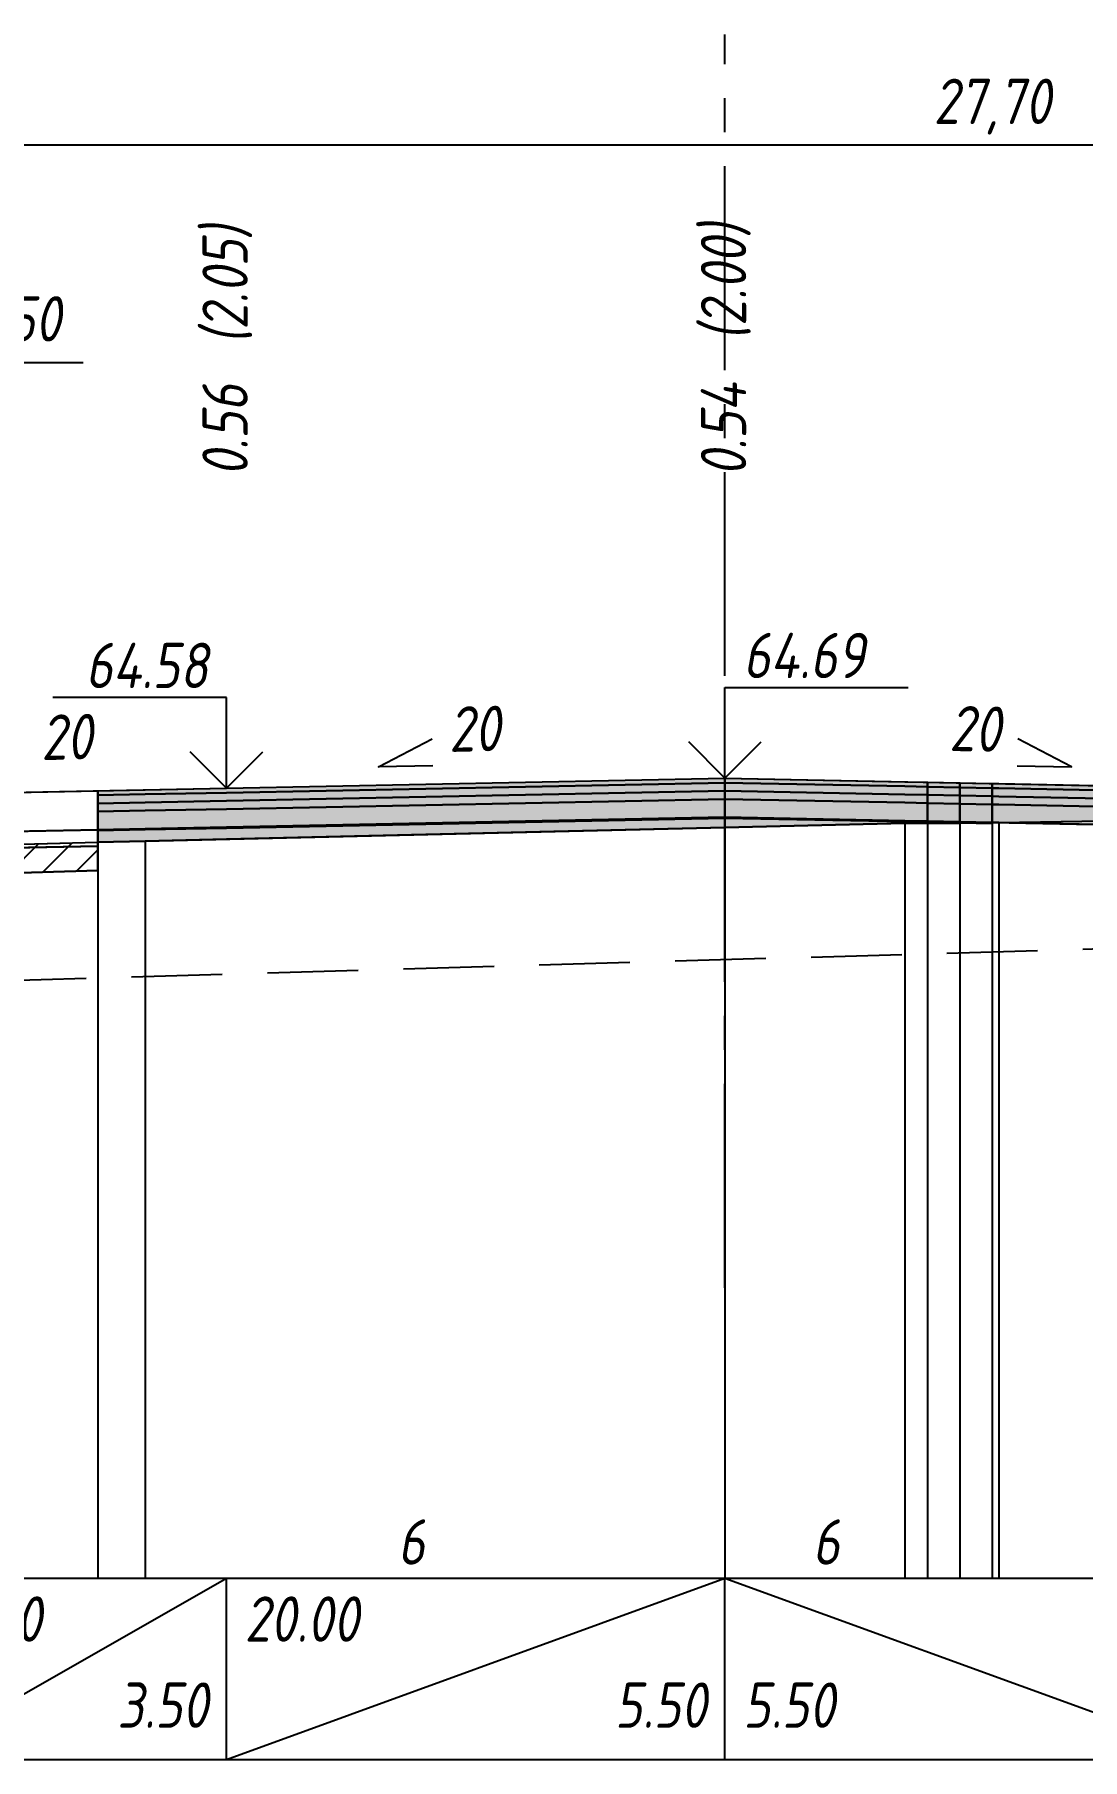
# Model space of a CAD drawing. Extents: x -717 to 1451, y -133302 to 233.
# Drawn here: x 154.7 to 212.6, y -130138 to -130042.8 of the extents above; entities that cross this region are included whole.
import ezdxf
from ezdxf.enums import TextEntityAlignment as Align

# ---------------------------------------------------------------- set-up
doc = ezdxf.new("R2010")
doc.units = 0
doc.linetypes.add('осевая2', pattern=[1.125, 0.75, -0.125, 0.125, -0.125])
doc.linetypes.add('штриховая', pattern=[0.75, 0.5, -0.25])
for name, color, linetype in [('Интерполированный поперечник', 2, 'Continuous'), ('Код_514', 1, 'Continuous'), ('Контур_0', 7, 'Continuous'), ('Контур_2660', 7, 'Continuous'), ('Контур_400', 7, 'Continuous'), ('Контур_508', 7, 'Continuous'), ('Контур_512', 7, 'Continuous'), ('Контур_513', 7, 'Continuous'), ('Красный поперечник', 1, 'Continuous'), ('Объём_2501', 7, 'Continuous'), ('Объём_2650', 7, 'Continuous'), ('Объём_2660', 7, 'Continuous'), ('Объём_2753', 7, 'Continuous'), ('Ось', 1, 'осевая2'), ('Откосы', 7, 'Continuous'), ('Отметки покрытия', 7, 'Continuous'), ('Рабочие отметки', 7, 'Continuous'), ('Рабочие отметки доп.', 7, 'Continuous'), ('Слои выравнивания', 7, 'Continuous'), ('Таблица', 7, 'Continuous'), ('Уклоны проезжей части', 7, 'Continuous'), ('Черный поперечник', 3, 'Continuous')]:
    doc.layers.add(name, color=color, linetype=linetype)
for name, color, linetype, true_color in [('Контур_2540', 2, 'Continuous', 0xffff00), ('Контур_2570', 7, 'Continuous', 0x80ff00), ('Контур_2725', 7, 'Continuous', 0x323232), ('Контур_2760', 7, 'Continuous', 0x323232), ('Контур_2761', 7, 'Continuous', 0x323232), ('Контур_2762', 7, 'Continuous', 0x323232), ('Контур_2763', 7, 'Continuous', 0x323232), ('Контур_2764', 7, 'Continuous', 0x323232), ('Контур_2765', 7, 'Continuous', 0x323232), ('Контур_402', 7, 'Continuous', 0xff6464), ('Объём_2520', 7, 'Continuous', 0x80ffff), ('Объём_2540', 2, 'Continuous', 0xffff00), ('Объём_2563', 7, 'Continuous', 0xff8000), ('Объём_2600', 7, 'Continuous', 0x808000), ('Объём_2746', 2, 'Continuous', 0xffff00)]:
    doc.layers.add(name, color=color, linetype=linetype, true_color=true_color)
doc.styles.get("Standard").update_dxf_attribs({"font": 'txt', "height": 2.5})
doc.styles.add('М', font='romand.shx', dxfattribs={"width": 0.8, "oblique": 10, "height": 2.5})
doc.dimstyles.new('ISO-25', dxfattribs={"dimtxt": 2.5, "dimasz": 2.5, "dimexe": 1.25, "dimexo": 0.625, "dimtad": 1, "dimtxsty": 'Standard', "dimcen": 2.5, "dimadec": 0, "dimazin": 0, "dimtfac": 1, "dimtmove": 0, "dimatfit": 3, "dimfxl": 1, "dimarcsym": 0})

# ---------------------------------------------------------------- blocks, each defined once
blk = doc.blocks.new('_Oblique')
at = {"color": 0, "linetype": 'ByBlock', "lineweight": -2}
blk.add_line((-0.5, -0.5), (0.5, 0.5), dxfattribs=at)
blk = doc.blocks.new('*D4048')
at = {"color": 0, "lineweight": -2, "transparency": 16777216}
for p, q in [((145.329, -130084.248), (145.329, -130059.673)), ((147.829, -130084.198), (147.829, -130059.673)), ((145.329, -130060.923), (147.829, -130060.923)), ((147.829, -130060.923), (157.428, -130060.923))]:
    blk.add_line(p, q, dxfattribs=at)
at = {"layer": 'Defpoints', "color": 0, "transparency": 16777216}
for p in [(147.829, -130060.923), (145.329, -130084.873), (147.829, -130084.823)]:
    blk.add_point(p, dxfattribs=at)
at = {"color": 0, "lineweight": -2, "transparency": 16777216, "rotation": 180}
blk.add_blockref('_Oblique', (145.329, -130060.923), dxfattribs=at)
at = {"color": 0, "lineweight": -2, "transparency": 16777216}
blk.add_blockref('_Oblique', (147.829, -130060.923), dxfattribs=at)
at = {"color": 0, "transparency": 16777216, "insert": (153.667, -130058.81), "char_height": 2.5, "width": 9.16667, "attachment_point": 5, "style": 'М'}
blk.add_mtext('0,50', dxfattribs=at)
blk = doc.blocks.new('*D4052')
at = {"color": 0, "lineweight": -2, "transparency": 16777216}
for p, q in [((138.329, -130084.528), (138.329, -130047.673)), ((276.829, -130085.328), (276.829, -130047.673)), ((138.329, -130048.923), (276.829, -130048.923))]:
    blk.add_line(p, q, dxfattribs=at)
at = {"layer": 'Defpoints', "color": 0, "transparency": 16777216}
for p in [(276.829, -130048.923), (138.329, -130085.153), (276.829, -130085.953)]:
    blk.add_point(p, dxfattribs=at)
at = {"color": 0, "lineweight": -2, "transparency": 16777216, "rotation": 180}
blk.add_blockref('_Oblique', (138.329, -130048.923), dxfattribs=at)
at = {"color": 0, "lineweight": -2, "transparency": 16777216}
blk.add_blockref('_Oblique', (276.829, -130048.923), dxfattribs=at)
at = {"color": 0, "transparency": 16777216, "insert": (207.579, -130046.81), "char_height": 2.5, "width": 12.08333, "attachment_point": 5, "style": 'М'}
blk.add_mtext('27,70', dxfattribs=at)

msp = doc.modelspace()

# ---------------------------------------------------------------- hatches: boundary and pattern name
at = {"layer": 'Объём_2600'}
h = msp.add_hatch(dxfattribs=at)
h.set_pattern_fill('ANSI31', color=6, scale=0.4)
h.paths.add_polyline_path([(142.925, -130087.8), (158.232, -130087.399), (158.232, -130088.949), (140.538, -130089.48), (141.195, -130089.166), (142.158, -130088.572), (142.158, -130087.822)])
h.paths.add_polyline_path([(255.772, -130085.791), (256.279, -130085.792), (273.419, -130086.789), (294.508, -130087.339), (295.828, -130087.76), (297.122, -130088.592), (300.416, -130090.732), (285.852, -130091.156), (285.138, -130090.68), (238.341, -130089.276), (238.341, -130085.809), (255.772, -130085.041)])
at = {"layer": 'Слои выравнивания'}
for color, points in [(2, [(158.232, -130084.553), (160.842, -130084.501), (165.329, -130084.411), (192.829, -130083.861), (192.829, -130084.111), (165.329, -130084.661), (160.842, -130084.751), (158.232, -130084.803)]), (3, [(158.232, -130084.803), (160.842, -130084.751), (165.329, -130084.661), (192.829, -130084.111), (192.829, -130084.561), (165.329, -130085.111), (160.842, -130085.201), (158.232, -130085.253)]), (4, [(158.232, -130085.253), (160.842, -130085.201), (165.329, -130085.111), (192.829, -130084.561), (192.829, -130085.011), (165.329, -130085.561), (160.842, -130085.651), (158.232, -130085.703)]), (2, [(192.829, -130083.861), (202.76, -130084.059), (203.995, -130084.084), (203.995, -130084.334), (202.76, -130084.309), (192.829, -130084.111)]), (3, [(192.829, -130084.111), (202.76, -130084.309), (203.995, -130084.334), (203.995, -130084.784), (202.76, -130084.759), (192.829, -130084.561)]), (4, [(192.829, -130084.561), (202.76, -130084.759), (203.995, -130084.784), (203.995, -130085.234), (202.76, -130085.209), (192.829, -130085.011)]), (2, [(203.995, -130084.084), (205.787, -130084.12), (205.787, -130084.37), (203.995, -130084.334)]), (3, [(203.995, -130084.334), (205.787, -130084.37), (205.787, -130084.82), (203.995, -130084.784)]), (2, [(205.787, -130084.12), (207.579, -130084.156), (207.579, -130084.406), (205.787, -130084.37)]), (3, [(205.787, -130084.37), (207.579, -130084.406), (207.579, -130084.856), (205.787, -130084.82)]), (2, [(207.579, -130084.156), (207.946, -130084.163), (220.329, -130084.411), (235.237, -130084.709), (237.708, -130084.758), (237.829, -130084.761), (238.341, -130084.771), (238.341, -130085.021), (237.829, -130085.011), (237.708, -130085.008), (235.237, -130084.959), (220.329, -130084.661), (207.946, -130084.413), (207.579, -130084.406)]), (3, [(207.579, -130084.406), (207.946, -130084.413), (220.329, -130084.661), (235.237, -130084.959), (237.708, -130085.008), (237.829, -130085.011), (238.341, -130085.021), (238.341, -130085.471), (237.829, -130085.461), (237.708, -130085.458), (235.237, -130085.409), (220.329, -130085.111), (207.946, -130084.863), (207.579, -130084.856)]), (5, [(158.232, -130085.703), (160.842, -130085.651), (165.329, -130085.561), (192.829, -130085.011), (192.829, -130086.011), (165.329, -130086.561), (160.842, -130086.651), (158.232, -130086.703)]), (5, [(192.829, -130085.011), (202.76, -130085.209), (203.995, -130085.234), (203.995, -130086.234), (202.76, -130086.209), (192.829, -130086.011)]), (4, [(203.995, -130084.784), (205.787, -130084.82), (205.787, -130085.27), (203.995, -130085.234)]), (5, [(203.995, -130085.234), (205.787, -130085.27), (205.787, -130086.27), (203.995, -130086.234)]), (4, [(205.787, -130084.82), (207.579, -130084.856), (207.579, -130085.306), (205.787, -130085.27)]), (5, [(205.787, -130085.27), (207.579, -130085.306), (207.579, -130086.306), (205.787, -130086.27)]), (4, [(207.579, -130084.856), (207.946, -130084.863), (220.329, -130085.111), (235.237, -130085.409), (237.708, -130085.458), (237.829, -130085.461), (238.341, -130085.471), (238.341, -130085.921), (237.829, -130085.911), (237.708, -130085.908), (235.237, -130085.859), (220.329, -130085.561), (207.946, -130085.313), (207.579, -130085.306)]), (5, [(207.579, -130085.306), (207.946, -130085.313), (220.329, -130085.561), (235.237, -130085.859), (237.708, -130085.908), (237.829, -130085.911), (238.341, -130085.921), (238.341, -130086.921), (237.829, -130086.911), (237.708, -130086.908), (235.237, -130086.859), (220.329, -130086.561), (207.946, -130086.313), (207.579, -130086.306)]), (7, [(158.232, -130086.703), (160.842, -130086.651), (165.329, -130086.561), (192.829, -130086.011), (192.829, -130086.061), (165.329, -130086.611), (160.842, -130086.701), (158.232, -130086.753)]), (6, [(158.232, -130086.753), (160.842, -130086.701), (165.329, -130086.611), (192.829, -130086.061), (192.829, -130086.58), (165.329, -130087.234), (160.842, -130087.34), (158.232, -130087.399)]), (7, [(192.829, -130086.011), (202.76, -130086.209), (203.995, -130086.234), (203.995, -130086.284), (202.76, -130086.259), (192.829, -130086.061)]), (6, [(192.829, -130086.061), (202.76, -130086.259), (203.995, -130086.284), (203.995, -130086.334), (202.76, -130086.344), (192.829, -130086.58)]), (7, [(203.995, -130086.234), (205.787, -130086.27), (205.787, -130086.32), (203.995, -130086.284)]), (6, [(203.995, -130086.284), (205.787, -130086.32), (205.787, -130086.37), (203.995, -130086.334)]), (7, [(205.787, -130086.27), (207.579, -130086.306), (207.579, -130086.356), (205.787, -130086.32)])]:
    msp.add_hatch(color=color, dxfattribs=at).paths.add_polyline_path(points)

# ---------------------------------------------------------------- linework, layer by layer
at = {"layer": 'Интерполированный поперечник', "linetype": 'штриховая', "ltscale": 10, "flags": 128}
msp.add_lwpolyline([(130.11, -130095.691), (301.483, -130090.701)], dxfattribs=at)
at = {"layer": 'Код_514'}
for p, q in [((147.829, -130138), (165.329, -130128)), ((165.329, -130138), (165.329, -130128)), ((165.329, -130138), (192.829, -130128)), ((192.829, -130138), (192.829, -130128)), ((192.829, -130128), (220.329, -130138))]:
    msp.add_line(p, q, dxfattribs=at)
at = {"layer": 'Контур_0', "color": 250, "flags": 128}
msp.add_lwpolyline([(143.829, -130086.991), (158.232, -130086.703), (158.232, -130087.603), (142.91, -130087.909), (143.829, -130086.991), (143.829, -130086.991)], dxfattribs=at)
at = {"layer": 'Контур_2540', "flags": 128}
msp.add_lwpolyline([(158.232, -130088.949), (131.331, -130089.756), (133.829, -130088.091), (158.232, -130087.603), (158.232, -130088.949), (158.232, -130088.949)], dxfattribs=at)
at = {"layer": 'Контур_2570', "flags": 128}
msp.add_lwpolyline([(142.925, -130087.8), (158.232, -130087.399), (160.842, -130087.34), (192.829, -130086.58), (202.76, -130086.344), (207.946, -130086.303), (237.708, -130085.819), (238.341, -130085.809), (240.17, -130085.726), (255.772, -130085.041), (255.772, -130085.791), (256.279, -130085.792), (273.419, -130086.789), (294.508, -130087.339), (295.828, -130087.76)], dxfattribs=at)
at = {"layer": 'Контур_2660', "flags": 128}
msp.add_lwpolyline([(131.331, -130089.756), (158.232, -130088.949)], dxfattribs=at)
at = {"layer": 'Контур_2725', "flags": 128}
msp.add_lwpolyline([(158.232, -130087.399), (160.842, -130087.34), (165.329, -130087.234), (192.829, -130086.58), (202.76, -130086.344), (203.995, -130086.334), (205.787, -130086.37), (205.787, -130086.32), (207.579, -130086.356), (207.579, -130086.306), (207.946, -130086.313), (220.329, -130086.561), (235.237, -130086.859), (237.708, -130086.908), (237.829, -130086.911), (238.341, -130086.921)], dxfattribs=at)
at = {"layer": 'Контур_2760', "flags": 128}
msp.add_lwpolyline([(158.232, -130084.553), (160.842, -130084.501), (165.329, -130084.411), (192.829, -130083.861), (202.76, -130084.059), (203.995, -130084.084), (205.787, -130084.12), (207.579, -130084.156), (207.946, -130084.163), (220.329, -130084.411), (235.237, -130084.709), (237.708, -130084.758), (237.829, -130084.761), (238.341, -130084.771)], dxfattribs=at)
at = {"layer": 'Контур_2761', "flags": 128}
msp.add_lwpolyline([(158.232, -130084.803), (160.842, -130084.751), (165.329, -130084.661), (192.829, -130084.111), (202.76, -130084.309), (203.995, -130084.334), (205.787, -130084.37), (207.579, -130084.406), (207.946, -130084.413), (220.329, -130084.661), (235.237, -130084.959), (237.708, -130085.008), (237.829, -130085.011), (238.341, -130085.021)], dxfattribs=at)
at = {"layer": 'Контур_2762', "flags": 128}
msp.add_lwpolyline([(158.232, -130085.253), (160.842, -130085.201), (165.329, -130085.111), (192.829, -130084.561), (202.76, -130084.759), (203.995, -130084.784), (205.787, -130084.82), (207.579, -130084.856), (207.946, -130084.863), (220.329, -130085.111), (235.237, -130085.409), (237.708, -130085.458), (237.829, -130085.461), (238.341, -130085.471)], dxfattribs=at)
at = {"layer": 'Контур_2763', "flags": 128}
msp.add_lwpolyline([(158.232, -130085.703), (160.842, -130085.651), (165.329, -130085.561), (192.829, -130085.011), (202.76, -130085.209), (203.995, -130085.234), (205.787, -130085.27), (207.579, -130085.306), (207.946, -130085.313), (220.329, -130085.561), (235.237, -130085.859), (237.708, -130085.908), (237.829, -130085.911), (238.341, -130085.921)], dxfattribs=at)
at = {"layer": 'Контур_2764', "flags": 128}
msp.add_lwpolyline([(158.232, -130086.703), (160.842, -130086.651), (165.329, -130086.561), (192.829, -130086.011), (202.76, -130086.209), (203.995, -130086.234), (205.787, -130086.27), (207.579, -130086.306)], dxfattribs=at)
at = {"layer": 'Контур_2765', "flags": 128}
msp.add_lwpolyline([(158.232, -130086.753), (160.842, -130086.701), (165.329, -130086.611), (192.829, -130086.061), (202.76, -130086.259), (203.995, -130086.284), (205.787, -130086.32)], dxfattribs=at)
at = {"layer": 'Контур_400', "flags": 128}
for points in [[(145.329, -130084.811), (147.829, -130084.761), (147.829, -130084.761), (147.829, -130084.761), (147.829, -130084.761), (147.829, -130084.761), (147.829, -130084.761), (165.329, -130084.411), (192.829, -130083.861)], [(192.829, -130083.861), (220.329, -130084.411), (237.829, -130084.761), (237.829, -130084.761), (237.829, -130084.761), (237.829, -130084.761), (256.829, -130085.141), (256.829, -130085.141), (259.329, -130085.191)]]:
    msp.add_lwpolyline(points, dxfattribs=at)
at = {"layer": 'Контур_402', "flags": 128}
msp.add_lwpolyline([(131.331, -130089.756), (158.232, -130088.949), (158.232, -130087.399), (160.842, -130087.34), (192.829, -130086.58), (202.76, -130086.344), (203.995, -130086.334), (205.787, -130086.37), (205.787, -130086.32), (207.579, -130086.356), (207.579, -130086.306), (238.341, -130086.921), (238.341, -130089.276), (285.138, -130090.68)], dxfattribs=at)
at = {"layer": 'Контур_508', "flags": 128}
msp.add_lwpolyline([(105, -130107.31), (131.331, -130089.756), (158.232, -130088.949), (158.232, -130087.399), (160.842, -130087.34), (192.829, -130086.58), (202.76, -130086.344), (203.995, -130086.334), (205.787, -130086.37), (205.787, -130086.32), (207.579, -130086.356), (207.579, -130086.306), (238.341, -130086.921), (238.341, -130089.276), (285.138, -130090.68), (288.03, -130092.608), (290.03, -130092.608), (292.498, -130090.963)], dxfattribs=at)
at = {"layer": 'Контур_512', "flags": 128}
msp.add_lwpolyline([(105, -130107.31), (131.331, -130089.756), (158.232, -130088.949)], dxfattribs=at)
at = {"layer": 'Контур_513', "flags": 128}
msp.add_lwpolyline([(105, -130107.31), (131.331, -130089.756), (158.232, -130088.949), (158.232, -130087.399), (160.842, -130087.34), (192.829, -130086.58), (202.76, -130086.344), (203.995, -130086.334), (205.787, -130086.37), (205.787, -130086.32), (207.579, -130086.356), (207.579, -130086.306), (238.341, -130086.921), (238.341, -130089.276), (285.138, -130090.68), (288.03, -130092.608), (290.03, -130092.608), (292.498, -130090.963)], dxfattribs=at)
at = {"layer": 'Красный поперечник'}
for p, q in [((147.829, -130084.761), (165.329, -130084.411)), ((165.329, -130084.411), (192.829, -130083.861)), ((192.829, -130083.861), (220.329, -130084.411)), ((158.232, -130088.949), (158.232, -130128))]:
    msp.add_line(p, q, dxfattribs=at)
at = {"layer": 'Объём_2501', "flags": 128}
for points in [[(145.329, -130084.811), (147.829, -130084.761), (147.829, -130084.761), (147.829, -130084.761), (147.829, -130084.761), (147.829, -130084.761), (147.829, -130084.761), (165.329, -130084.411), (192.829, -130083.861)], [(192.829, -130083.861), (220.329, -130084.411), (237.829, -130084.761), (237.829, -130084.761), (237.829, -130084.761), (237.829, -130084.761), (256.829, -130085.141), (256.829, -130085.141), (259.329, -130085.191)]]:
    msp.add_lwpolyline(points, dxfattribs=at)
at = {"layer": 'Объём_2520', "color": 250, "flags": 128}
msp.add_lwpolyline([(143.829, -130086.991), (158.232, -130086.703), (158.232, -130087.603), (142.91, -130087.909), (143.829, -130086.991), (143.829, -130086.991)], dxfattribs=at)
at = {"layer": 'Объём_2540', "flags": 128}
msp.add_lwpolyline([(158.232, -130088.949), (131.331, -130089.756), (133.829, -130088.091), (158.232, -130087.603), (158.232, -130088.949), (158.232, -130088.949)], dxfattribs=at)
at = {"layer": 'Объём_2563', "flags": 128}
msp.add_lwpolyline([(147.829, -130086.911), (145.329, -130086.961), (145.329, -130084.811), (158.232, -130084.553), (158.232, -130086.703), (147.829, -130086.911), (147.829, -130086.911)], dxfattribs=at)
msp.add_lwpolyline([(147.829, -130086.911), (145.329, -130086.961), (145.329, -130084.811), (158.232, -130084.553), (158.232, -130086.703), (147.829, -130086.911), (147.829, -130086.911)], dxfattribs=at)
at = {"layer": 'Объём_2650', "color": 6, "flags": 128}
msp.add_lwpolyline([(142.925, -130087.8), (158.232, -130087.399), (158.232, -130088.949), (140.538, -130089.48), (141.195, -130089.166), (142.158, -130088.572), (142.158, -130087.822), (142.925, -130087.8), (142.925, -130087.8)], dxfattribs=at)
at = {"layer": 'Объём_2660', "flags": 128}
msp.add_lwpolyline([(131.331, -130089.756), (158.232, -130088.949)], dxfattribs=at)
at = {"layer": 'Объём_2746', "flags": 128}
msp.add_lwpolyline([(158.232, -130088.949), (140.538, -130089.48), (141.195, -130089.166), (142.158, -130088.572), (142.158, -130087.822), (158.232, -130087.399), (158.232, -130088.949), (158.232, -130088.949)], dxfattribs=at)
at = {"layer": 'Объём_2753', "flags": 128}
msp.add_lwpolyline([(158.232, -130084.553), (158.232, -130084.553)], dxfattribs=at)
at = {"layer": 'Ось', "ltscale": 15}
msp.add_line((192.829, -130111.971), (192.829, -130042.832), dxfattribs=at)
at = {"layer": 'Откосы', "color": 1, "flags": 128}
for points in [[(176.709, -130083.183), (173.71, -130083.243), (176.679, -130081.683)], [(208.948, -130083.183), (211.948, -130083.243), (208.978, -130081.683)]]:
    msp.add_lwpolyline(points, dxfattribs=at)
at = {"layer": 'Отметки покрытия', "color": 1}
for p, q in [((192.829, -130083.861), (192.829, -130078.861)), ((192.829, -130078.861), (202.938, -130078.861)), ((165.329, -130079.411), (155.742, -130079.411)), ((165.329, -130084.411), (165.329, -130079.411)), ((165.329, -130084.411), (163.329, -130082.411)), ((165.329, -130084.411), (167.329, -130082.411)), ((192.829, -130083.861), (190.829, -130081.861)), ((192.829, -130083.861), (194.829, -130081.861))]:
    msp.add_line(p, q, dxfattribs=at)
at = {"layer": 'Слои выравнивания'}
for p, q in [((158.232, -130084.553), (158.232, -130128)), ((192.829, -130083.861), (192.829, -130128)), ((203.995, -130084.084), (203.995, -130128)), ((205.787, -130084.12), (205.787, -130128)), ((205.787, -130084.12), (205.787, -130128)), ((207.579, -130084.156), (207.579, -130128)), ((207.579, -130084.156), (207.579, -130128))]:
    msp.add_line(p, q, dxfattribs=at)
at = {"layer": 'Слои выравнивания', "color": 2, "flags": 128}
for points in [[(158.232, -130084.553), (160.842, -130084.501), (165.329, -130084.411), (192.829, -130083.861), (192.829, -130084.111), (165.329, -130084.661), (160.842, -130084.751), (158.232, -130084.803)], [(192.829, -130083.861), (202.76, -130084.059), (203.995, -130084.084), (203.995, -130084.334), (202.76, -130084.309), (192.829, -130084.111)], [(203.995, -130084.084), (205.787, -130084.12), (205.787, -130084.37), (203.995, -130084.334)], [(205.787, -130084.12), (205.787, -130084.37)], [(205.787, -130084.12), (207.579, -130084.156), (207.579, -130084.406), (205.787, -130084.37)], [(207.579, -130084.156), (207.579, -130084.406)], [(207.579, -130084.156), (207.946, -130084.163), (220.329, -130084.411), (235.237, -130084.709), (237.708, -130084.758), (237.829, -130084.761), (238.341, -130084.771), (238.341, -130085.021), (237.829, -130085.011), (237.708, -130085.008), (235.237, -130084.959), (220.329, -130084.661), (207.946, -130084.413), (207.579, -130084.406)]]:
    msp.add_lwpolyline(points, close=True, dxfattribs=at)
at = {"layer": 'Слои выравнивания', "color": 3, "flags": 128}
for points in [[(158.232, -130084.803), (160.842, -130084.751), (165.329, -130084.661), (192.829, -130084.111), (192.829, -130084.561), (165.329, -130085.111), (160.842, -130085.201), (158.232, -130085.253)], [(192.829, -130084.111), (202.76, -130084.309), (203.995, -130084.334), (203.995, -130084.784), (202.76, -130084.759), (192.829, -130084.561)], [(203.995, -130084.334), (205.787, -130084.37), (205.787, -130084.82), (203.995, -130084.784)], [(205.787, -130084.37), (205.787, -130084.82)], [(205.787, -130084.37), (207.579, -130084.406), (207.579, -130084.856), (205.787, -130084.82)], [(207.579, -130084.406), (207.579, -130084.856)], [(207.579, -130084.406), (207.946, -130084.413), (220.329, -130084.661), (235.237, -130084.959), (237.708, -130085.008), (237.829, -130085.011), (238.341, -130085.021), (238.341, -130085.471), (237.829, -130085.461), (237.708, -130085.458), (235.237, -130085.409), (220.329, -130085.111), (207.946, -130084.863), (207.579, -130084.856)]]:
    msp.add_lwpolyline(points, close=True, dxfattribs=at)
at = {"layer": 'Слои выравнивания', "color": 4, "flags": 128}
for points in [[(158.232, -130085.253), (160.842, -130085.201), (165.329, -130085.111), (192.829, -130084.561), (192.829, -130085.011), (165.329, -130085.561), (160.842, -130085.651), (158.232, -130085.703)], [(192.829, -130084.561), (202.76, -130084.759), (203.995, -130084.784), (203.995, -130085.234), (202.76, -130085.209), (192.829, -130085.011)], [(203.995, -130084.784), (205.787, -130084.82), (205.787, -130085.27), (203.995, -130085.234)], [(205.787, -130084.82), (205.787, -130085.27)], [(205.787, -130084.82), (207.579, -130084.856), (207.579, -130085.306), (205.787, -130085.27)], [(207.579, -130084.856), (207.579, -130085.306)], [(207.579, -130084.856), (207.946, -130084.863), (220.329, -130085.111), (235.237, -130085.409), (237.708, -130085.458), (237.829, -130085.461), (238.341, -130085.471), (238.341, -130085.921), (237.829, -130085.911), (237.708, -130085.908), (235.237, -130085.859), (220.329, -130085.561), (207.946, -130085.313), (207.579, -130085.306)]]:
    msp.add_lwpolyline(points, close=True, dxfattribs=at)
at = {"layer": 'Слои выравнивания', "color": 5, "flags": 128}
for points in [[(158.232, -130085.703), (160.842, -130085.651), (165.329, -130085.561), (192.829, -130085.011), (192.829, -130086.011), (165.329, -130086.561), (160.842, -130086.651), (158.232, -130086.703)], [(192.829, -130085.011), (202.76, -130085.209), (203.995, -130085.234), (203.995, -130086.234), (202.76, -130086.209), (192.829, -130086.011)], [(203.995, -130085.234), (205.787, -130085.27), (205.787, -130086.27), (203.995, -130086.234)], [(205.787, -130085.27), (205.787, -130086.27)], [(205.787, -130085.27), (207.579, -130085.306), (207.579, -130086.306), (205.787, -130086.27)], [(207.579, -130085.306), (207.579, -130086.306)], [(207.579, -130085.306), (207.946, -130085.313), (220.329, -130085.561), (235.237, -130085.859), (237.708, -130085.908), (237.829, -130085.911), (238.341, -130085.921), (238.341, -130086.921), (237.829, -130086.911), (237.708, -130086.908), (235.237, -130086.859), (220.329, -130086.561), (207.946, -130086.313), (207.579, -130086.306)]]:
    msp.add_lwpolyline(points, close=True, dxfattribs=at)
at = {"layer": 'Слои выравнивания', "color": 7, "flags": 128}
for points in [[(158.232, -130086.703), (160.842, -130086.651), (165.329, -130086.561), (192.829, -130086.011), (192.829, -130086.061), (165.329, -130086.611), (160.842, -130086.701), (158.232, -130086.753)], [(192.829, -130086.011), (202.76, -130086.209), (203.995, -130086.234), (203.995, -130086.284), (202.76, -130086.259), (192.829, -130086.061)], [(203.995, -130086.234), (205.787, -130086.27), (205.787, -130086.32), (203.995, -130086.284)], [(205.787, -130086.27), (205.787, -130086.32)], [(205.787, -130086.27), (207.579, -130086.306), (207.579, -130086.356), (205.787, -130086.32)]]:
    msp.add_lwpolyline(points, close=True, dxfattribs=at)
at = {"layer": 'Слои выравнивания', "color": 6, "flags": 128}
for points in [[(158.232, -130086.753), (160.842, -130086.701), (165.329, -130086.611), (192.829, -130086.061), (192.829, -130086.58), (165.329, -130087.234), (160.842, -130087.34), (158.232, -130087.399)], [(192.829, -130086.061), (202.76, -130086.259), (203.995, -130086.284), (203.995, -130086.334), (202.76, -130086.344), (192.829, -130086.58)], [(203.995, -130086.284), (205.787, -130086.32), (205.787, -130086.37), (203.995, -130086.334)]]:
    msp.add_lwpolyline(points, close=True, dxfattribs=at)
at = {"layer": 'Таблица'}
for p, q in [((80, -130128), (317.498, -130128)), ((80, -130138), (317.498, -130138))]:
    msp.add_line(p, q, dxfattribs=at)
at = {"layer": 'Уклоны проезжей части', "color": 1, "flags": 128}
for points in [[(176.709, -130083.183), (173.71, -130083.243), (176.679, -130081.683)], [(208.948, -130083.183), (211.948, -130083.243), (208.978, -130081.683)]]:
    msp.add_lwpolyline(points, dxfattribs=at)
at = {"layer": 'Черный поперечник', "color": 7}
for p, q in [((202.76, -130086.344), (202.76, -130128)), ((207.946, -130086.303), (207.946, -130128)), ((158.232, -130087.399), (158.232, -130128)), ((160.842, -130087.34), (160.842, -130128)), ((192.829, -130086.58), (192.829, -130128))]:
    msp.add_line(p, q, dxfattribs=at)
at = {"layer": 'Черный поперечник', "flags": 128}
msp.add_lwpolyline([(142.925, -130087.8), (158.232, -130087.399), (160.842, -130087.34), (192.829, -130086.58), (202.76, -130086.344), (207.946, -130086.303), (237.708, -130085.819), (238.341, -130085.809), (240.17, -130085.726), (255.772, -130085.041), (256.279, -130085.042), (273.419, -130086.039), (294.508, -130086.589), (295.828, -130087.01)], dxfattribs=at)

# ---------------------------------------------------------------- texts
at = {"layer": 'Код_514', "style": 'М', "oblique": 10, "width": 0.8}
for p in [(148.829, -130129), (166.329, -130129)]:
    msp.add_text('20.00', height=2.5, dxfattribs=at).set_placement(p, align=Align.TOP_LEFT)
for s, p in [('3.50', (164.329, -130137)), ('5.50', (191.829, -130137))]:
    msp.add_text(s, height=2.5, dxfattribs=at).set_placement(p, align=Align.BOTTOM_RIGHT)
msp.add_text('5.50', height=2.5, dxfattribs=at).set_placement((193.829, -130137), align=Align.BOTTOM_LEFT)
at = {"layer": 'Откосы', "color": 1, "style": 'М', "oblique": 10, "width": 0.8}
for rotation, p in [(1.14576, (179.059, -130083.136)), (358.85423, (206.599, -130083.136)), (1.14576, (156.559, -130083.586))]:
    msp.add_text('20', height=2.5, rotation=rotation, dxfattribs=at).set_placement(p, align=Align.BOTTOM_CENTER)
at = {"layer": 'Отметки покрытия', "color": 1, "style": 'М', "oblique": 10, "width": 0.8}
msp.add_text('64.69', height=2.5, dxfattribs=at).set_placement((193.829, -130079.091), align=Align.BOTTOM_LEFT)
msp.add_text('64.58', height=2.5, dxfattribs=at).set_placement((164.329, -130079.641), align=Align.BOTTOM_RIGHT)
at = {"layer": 'Рабочие отметки', "color": 1, "style": 'М', "oblique": 10, "width": 0.8}
for s, p in [('0.56', (165.251, -130067.191)), ('0.54', (192.751, -130067.191))]:
    msp.add_text(s, height=2.5, rotation=90, dxfattribs=at).set_placement(p, align=Align.MIDDLE_LEFT)
at = {"layer": 'Рабочие отметки доп.', "color": 1, "style": 'М', "oblique": 10, "width": 0.8}
for s, p in [('(2.05)', (165.251, -130059.891)), ('(2.00)', (192.751, -130059.691))]:
    msp.add_text(s, height=2.5, rotation=90, dxfattribs=at).set_placement(p, align=Align.MIDDLE_LEFT)
at = {"layer": 'Слои выравнивания', "style": 'М', "oblique": 10, "width": 0.8}
for p in [(175.53, -130128), (198.412, -130128)]:
    msp.add_text('6', height=2.5, dxfattribs=at).set_placement(p, align=Align.BOTTOM_CENTER)
at = {"layer": 'Уклоны проезжей части', "color": 1, "style": 'М', "oblique": 10, "width": 0.8}
for rotation, p in [(1.14576, (179.059, -130083.136)), (358.85423, (206.599, -130083.136)), (1.14576, (156.559, -130083.586))]:
    msp.add_text('20', height=2.5, rotation=rotation, dxfattribs=at).set_placement(p, align=Align.BOTTOM_CENTER)

# ---------------------------------------------------------------- dimensions: what is measured, and where the dimension line sits
at = {"color": 5}
dim = msp.add_linear_dim(base=(276.829, -130048.923), p1=(138.329, -130085.153), p2=(276.829, -130085.953), angle=180, dimstyle='ISO-25', override={"dimasz": 1, "dimlfac": 0.2, "dimzin": 0, "dimtxsty": 'М', "dimblk1": 'Oblique', "dimblk2": 'Oblique', "dimsah": 1}, dxfattribs=at)
dim.commit()
dim.dimension.update_dxf_attribs({"geometry": '*D4052', "text_midpoint": (207.579, -130046.81)})
dim = msp.add_linear_dim(base=(147.829, -130060.923), p1=(145.329, -130084.873), p2=(147.829, -130084.823), angle=180, dimstyle='ISO-25', override={"dimasz": 1, "dimlfac": 0.2, "dimzin": 0, "dimtxsty": 'М', "dimblk1": 'Oblique', "dimblk2": 'Oblique', "dimsah": 1}, dxfattribs=at)
dim.commit()
dim.dimension.update_dxf_attribs({"geometry": '*D4048', "text_midpoint": (153.667, -130060.923), "dimtype": 160})

doc.saveas('drawing.dxf')
